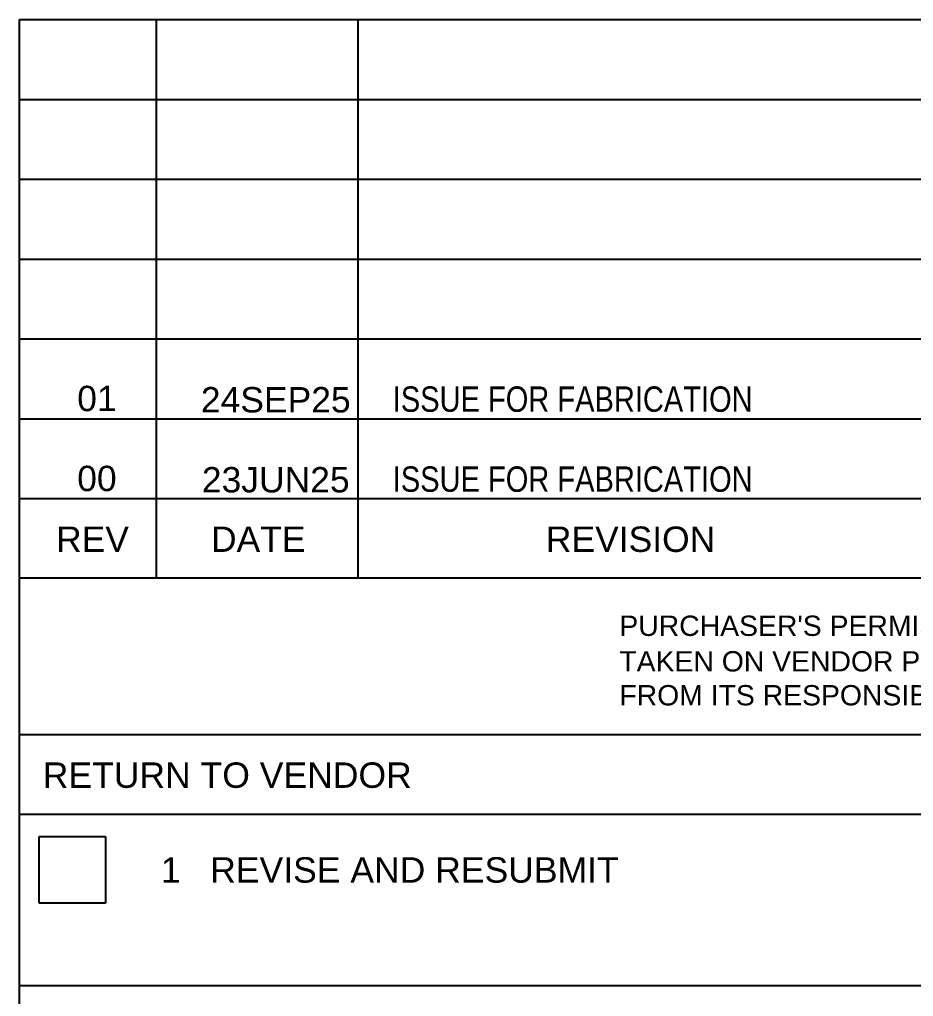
# Model space of a CAD drawing. Header units: millimetres. Extents: x -74 to 521, y -177 to 244.
# Drawn here: x 426.8 to 473.9, y -22.8 to 28.7 of the extents above; entities that cross this region are included whole.
import ezdxf

# ---------------------------------------------------------------- set-up
doc = ezdxf.new("R2010")
doc.units = ezdxf.units.MM
doc.styles.add('Arial', font='ARIAL.TTF', dxfattribs={"height": 0.2})
doc.styles.add('Arial Narrow', font='ARIALN.TTF', dxfattribs={"height": 0.2})

# ---------------------------------------------------------------- blocks, each defined once
blk = doc.blocks.new('Unknown-251777438-5458')
at = {"color": 7, "linetype": 'Continuous'}
for p, q in [((426.834, -161.504), (426.834, 28.708)), ((426.834, 28.708), (506.016, 28.708)), ((434.051, -0.729), (434.051, 28.708)), ((444.681, -0.729), (444.681, 28.708)), ((426.834, 24.504), (506.016, 24.504)), ((426.834, 20.298), (506.016, 20.298)), ((426.834, 16.092), (506.016, 16.092)), ((426.834, 11.886), (506.016, 11.886)), ((426.834, 7.681), (506.016, 7.681)), ((426.834, 3.477), (506.016, 3.476)), ((426.834, -0.705), (505.992, -0.705)), ((426.834, -8.952), (506.016, -8.952)), ((426.834, -13.157), (506.016, -13.157)), ((427.861, -14.328), (431.365, -14.328)), ((427.861, -17.832), (427.861, -14.328)), ((431.365, -14.328), (431.365, -17.832)), ((431.365, -17.832), (427.861, -17.832)), ((426.834, -22.17), (506.016, -22.17))]:
    blk.add_line(p, q, dxfattribs=at)
at = {"color": 7, "linetype": 'Continuous', "style": 'Arial'}
for s, height, p in [('REV', 1.3371, (428.759, 0.664)), ('DATE', 1.3371, (436.922, 0.664)), ('REVISION', 1.3371, (454.568, 0.664)), ("PURCHASER'S PERMISSION TO PROCEED OR REVIEW", 1.06969, (458.44, -3.762)), ('TAKEN ON VENDOR PRINTS SHALL NOT RELIEVE VENDOR', 1.06969, (458.44, -5.635)), ('FROM ITS RESPONSIBILITIES UNDER PURCHASE ORDER.', 1.06969, (458.44, -7.422))]:
    blk.add_text(s, height=height, dxfattribs=at).set_placement(p)
at = {"color": 7, "linetype": 'Continuous', "style": 'Arial', "width": 1.000637}
for s, p in [('RETURN TO VENDOR', (428.058, -11.765)), ('1   REVISE AND RESUBMIT', (434.282, -16.759))]:
    blk.add_text(s, height=1.3388, dxfattribs=at).set_placement(p)
blk = doc.blocks.new('Unknown-251777438-5460')
at = {"color": 6}
for s, height, style, p in [('01', 1.3371, 'Arial', (429.874, 8.078)), ('24SEP25', 1.3371, 'Arial', (436.39, 8.009)), ('ISSUE FOR FABRICATION', 1.3362, 'Arial Narrow', (446.501, 8.045))]:
    blk.add_text(s, height=height, dxfattribs=dict(at, style=style)).set_placement(p)
at = {"color": 6, "linetype": 'Continuous'}
for s, height, style, p in [('00', 1.3371, 'Arial', (429.874, 3.865)), ('23JUN25', 1.3371, 'Arial', (436.442, 3.796)), ('ISSUE FOR FABRICATION', 1.3362, 'Arial Narrow', (446.501, 3.831))]:
    blk.add_text(s, height=height, dxfattribs=dict(at, style=style)).set_placement(p)

msp = doc.modelspace()

# ---------------------------------------------------------------- block references
for name in ['Unknown-251777438-5458', 'Unknown-251777438-5460']:
    msp.add_blockref(name, (0, 0))

doc.saveas('drawing.dxf')
